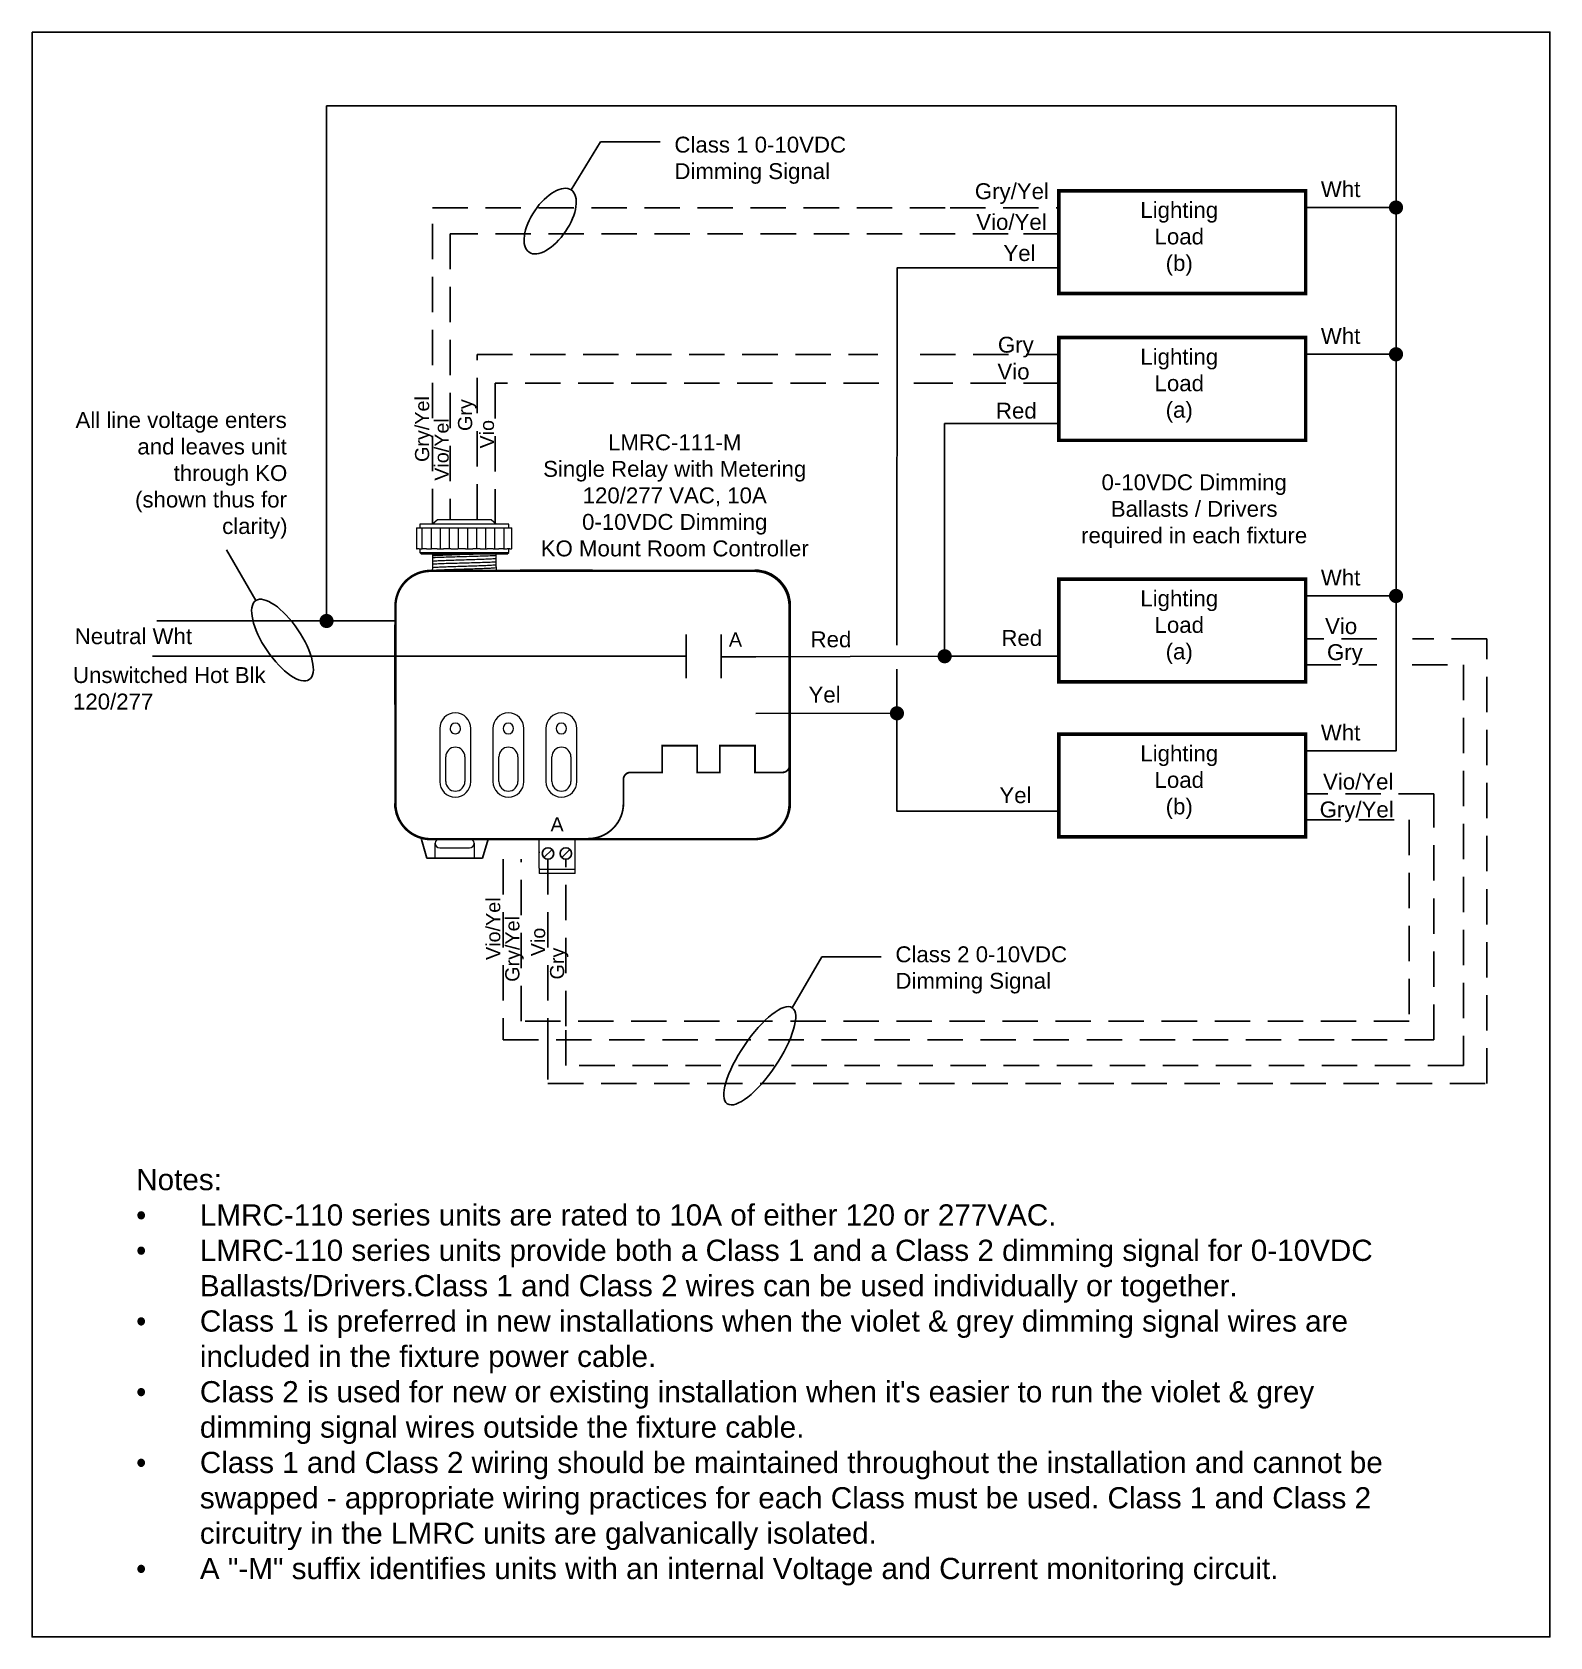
# Model space of a CAD drawing. Header units: inches. Extents: x 59 to 3361, y -1026 to 1732.
# Drawn here: x 2837.7 to 3052.4, y 1104.4 to 1331.4 of the extents above; entities that cross this region are included whole.
import ezdxf

# ---------------------------------------------------------------- set-up
doc = ezdxf.new("R2010")
doc.units = ezdxf.units.IN
doc.header["$MEASUREMENT"] = 0
doc.linetypes.add('HIDDEN', pattern=[0.375, 0.25, -0.125])
doc.styles.add('ARIAL', font='arial.ttf')

# ---------------------------------------------------------------- blocks, each defined once
blk = doc.blocks.new('*U227')
at = {"color": 7, "linetype": 'Continuous', "lineweight": 15}
for p, q in [((6.1, 50.04), (5.4, 49.41)), ((6.15, 50.08), (6.1, 50.04)), ((6.15, 50.08), (13.65, 50.08)), ((13.7, 50.04), (13.65, 50.08)), ((14.4, 49.41), (13.7, 50.04)), ((3.15, 48.91), (3.15, 45.91)), ((3.15, 48.91), (3.15, 45.91)), ((3.15, 48.91), (3.26, 48.91)), ((3.15, 48.91), (3.15, 48.91)), ((3.26, 48.91), (3.51, 48.91)), ((3.51, 48.91), (3.54, 48.91)), ((3.54, 48.91), (3.97, 48.91)), ((3.61, 49.41), (3.61, 48.91)), ((16.19, 49.41), (3.61, 49.41)), ((3.97, 45.91), (3.97, 48.91)), ((3.97, 48.91), (4.39, 48.91)), ((4.39, 48.91), (4.44, 48.91)), ((4.44, 48.91), (4.55, 48.91)), ((4.55, 48.91), (5.25, 48.91)), ((5.25, 45.91), (5.25, 48.91)), ((5.25, 48.91), (5.74, 48.91)), ((5.74, 48.91), (5.86, 48.91)), ((5.86, 48.91), (6.08, 48.91)), ((6.08, 48.91), (6.99, 48.91)), ((6.53, 45.91), (6.53, 48.91)), ((6.99, 48.91), (7.49, 48.91)), ((7.49, 48.91), (7.64, 48.91)), ((7.64, 48.91), (7.99, 48.91)), ((7.82, 45.91), (7.82, 48.91)), ((7.99, 48.91), (9.01, 48.91)), ((9.01, 48.91), (9.48, 48.91)), ((9.1, 45.91), (9.1, 48.91)), ((9.48, 48.91), (9.64, 48.91)), ((9.64, 48.91), (10.08, 48.91)), ((10.08, 48.91), (11.13, 48.91)), ((10.39, 45.91), (10.39, 48.91)), ((11.13, 48.91), (11.51, 48.91)), ((11.51, 48.91), (11.66, 48.91)), ((11.66, 48.91), (12.16, 48.91)), ((11.67, 45.91), (11.67, 48.91)), ((12.16, 48.91), (13.12, 48.91)), ((12.96, 45.91), (12.96, 48.91)), ((13.12, 48.91), (13.38, 48.91)), ((13.38, 48.91), (13.52, 48.91)), ((13.52, 48.91), (14.01, 48.91)), ((14.01, 48.91), (14.79, 48.91)), ((14.24, 48.91), (15.46, 48.91)), ((14.24, 45.91), (14.24, 48.91)), ((15.46, 48.91), (15.99, 48.91)), ((15.53, 45.91), (15.53, 48.91)), ((15.99, 48.91), (16.04, 48.91)), ((16.04, 48.91), (16.37, 48.91)), ((16.19, 48.91), (16.19, 49.41)), ((16.37, 48.91), (16.59, 48.91)), ((16.59, 48.91), (16.6, 48.91)), ((16.6, 48.91), (16.65, 48.91)), ((16.65, 45.91), (16.65, 48.91)), ((3.15, 45.91), (3.26, 45.91)), ((3.15, 45.91), (3.15, 45.91)), ((3.51, 45.91), (3.26, 45.91)), ((3.54, 45.91), (3.51, 45.91)), ((3.54, 45.91), (3.97, 45.91)), ((3.61, 45.91), (3.61, 45.41)), ((3.61, 45.41), (3.86, 45.16)), ((3.61, 45.41), (16.19, 45.41)), ((4.39, 45.91), (3.97, 45.91)), ((4.44, 45.91), (4.39, 45.91)), ((4.55, 45.91), (4.44, 45.91)), ((4.55, 45.91), (5.25, 45.91)), ((5.74, 45.91), (5.25, 45.91)), ((5.86, 45.91), (5.74, 45.91)), ((6.08, 45.91), (5.86, 45.91)), ((6.08, 45.91), (6.99, 45.91)), ((7.49, 45.91), (6.99, 45.91)), ((7.64, 45.91), (7.49, 45.91)), ((7.99, 45.91), (7.64, 45.91)), ((7.99, 45.91), (9.01, 45.91)), ((9.48, 45.91), (9.01, 45.91)), ((9.64, 45.91), (9.48, 45.91)), ((10.08, 45.91), (9.64, 45.91)), ((10.08, 45.91), (11.13, 45.91)), ((11.51, 45.91), (11.13, 45.91)), ((11.66, 45.91), (11.51, 45.91)), ((12.16, 45.91), (11.66, 45.91)), ((12.16, 45.91), (13.12, 45.91)), ((13.38, 45.91), (13.12, 45.91)), ((13.52, 45.91), (13.38, 45.91)), ((14.01, 45.91), (13.52, 45.91)), ((14.01, 45.91), (14.79, 45.91)), ((14.93, 45.91), (14.79, 45.91)), ((15.01, 45.91), (14.93, 45.91)), ((15.46, 45.91), (15.01, 45.91)), ((15.46, 45.91), (15.99, 45.91)), ((15.94, 45.16), (16.19, 45.41)), ((16.04, 45.91), (15.99, 45.91)), ((16.37, 45.91), (16.04, 45.91)), ((16.19, 45.41), (16.19, 45.91)), ((16.37, 45.91), (16.59, 45.91)), ((16.6, 45.91), (16.59, 45.91)), ((16.65, 45.91), (16.6, 45.91)), ((15.94, 45.16), (3.86, 45.16)), ((5.4, 45.16), (5.4, 44.92)), ((5.4, 44.65), (5.4, 44.54)), ((5.4, 44.2), (5.4, 44.01)), ((5.4, 43.75), (5.4, 43.63)), ((5.4, 43.29), (5.4, 43.11)), ((14.4, 44.84), (14.4, 44.96)), ((14.4, 44.4), (14.4, 44.58)), ((14.4, 43.94), (14.4, 44.05)), ((14.4, 43.49), (14.4, 43.68)), ((14.4, 43.4), (14.4, 43.49)), ((14.4, 43.4), (14.4, 42.82)), ((5.4, 43.11), (5.4, 43.04)), ((5.4, 42.82), (5.4, 43.04)), ((5.4, 42.81), (5.4, 42.82)), ((28.04, 42.91), (17.82, 42.91)), ((17.82, 42.91), (28.04, 42.91)), ((55.99, 21.43), (55.99, 37.91)), ((55.99, 21.43), (55.99, 37.91)), ((0.09, 23.91), (0.09, 35.16)), ((0.09, 23.91), (0.09, 35.16)), ((0.09, 23.91), (0.09, 9.91)), ((0.09, 23.91), (0.09, 9.91)), ((6.44, 20.51), (6.44, 13.01)), ((10.84, 13.01), (10.84, 20.51)), ((13.94, 20.51), (13.94, 13.01)), ((18.34, 13.01), (18.34, 20.51)), ((21.44, 20.51), (21.44, 13.01)), ((25.84, 13.01), (25.84, 20.51)), ((55.98, 21.43), (55.99, 21.43)), ((55.99, 21.43), (55.99, 9.91)), ((7.29, 13.01), (7.29, 16.51)), ((9.99, 16.51), (9.99, 13.01)), ((14.79, 13.01), (14.79, 16.51)), ((17.49, 16.51), (17.49, 13.01)), ((22.29, 13.01), (22.29, 16.51)), ((24.99, 16.51), (24.99, 13.01)), ((36.38, 14.3), (33.15, 14.3)), ((3.86, 4.82), (4.4, 2.89)), ((3.86, 4.82), (4.4, 2.89)), ((6.44, 4.92), (10.64, 4.92)), ((14.16, 4.91), (28.04, 4.91)), ((20.49, 4.91), (25.57, 4.91)), ((20.49, 4.91), (20.49, 4.79)), ((20.49, 0.75), (20.49, 4.86)), ((20.49, 4.79), (20.49, 4.7)), ((25.57, 4.79), (25.57, 4.91)), ((25.57, 0.75), (25.57, 4.86)), ((25.57, 4.7), (25.57, 4.79)), ((26.34, 4.91), (28.04, 4.91)), ((28.04, 4.92), (28.04, 4.91)), ((50.99, 4.91), (28.04, 4.91)), ((5.79, 2.16), (5.79, 4.31)), ((6.44, 3.62), (10.64, 3.62)), ((11.29, 4.31), (11.29, 2.16)), ((20.49, 3.06), (20.49, 2.91)), ((25.57, 2.91), (25.57, 3.06)), ((5.54, 2.16), (5.36, 2.16)), ((5.54, 2.16), (11.54, 2.16)), ((11.72, 2.16), (11.54, 2.16)), ((20.49, 0.75), (20.49, 0.6)), ((20.49, 0.6), (25.57, 0.6)), ((20.49, 0.6), (20.49, 0)), ((25.57, 0), (20.49, 0)), ((25.57, 0.6), (25.57, 0.75)), ((25.57, 0), (25.57, 0.6))]:
    blk.add_line(p, q, dxfattribs=at)
for p, q in [((55.99, 9.92), (55.99, 37.92)), ((41.27, 33.83), (41.27, 27.62)), ((41.28, 33.83), (41.28, 27.62)), ((46.22, 33.83), (46.22, 27.62)), ((46.22, 33.83), (46.22, 27.62)), ((33.16, 30.73), (41.27, 30.73)), ((46.22, 30.66), (51.15, 30.66)), ((3.86, 4.82), (4.61, 2.16)), ((5.08, 4.92), (27.41, 4.92)), ((12.5, 2.16), (13.26, 4.84)), ((21.17, 2.26), (22.32, 3.4)), ((23.7, 2.26), (24.84, 3.4)), ((4.61, 2.16), (12.5, 2.16))]:
    blk.add_line(p, q)
for points, const_width in [([(32.52, 42.81), (50.89, 42.81, -0.414214), (55.89, 37.81), (55.89, 9.86, -0.414214), (50.89, 4.86), (5.17, 4.86, -0.414214), (0.17, 9.86), (0.17, 37.81, -0.414214), (5.17, 42.81), (32.52, 42.81)], 0.343), ([(27.41, 4.92, 0.414214), (32.41, 9.92), (32.41, 13.3, -0.414214), (33.41, 14.3), (37.88, 14.3), (37.88, 18.09), (42.84, 18.09), (42.84, 14.3), (46.05, 14.3), (46.05, 18.09), (51.01, 18.09), (51.01, 14.3), (51.96, 14.3), (51.96, 14.3), (51.96, 14.3), (51.96, 14.3), (54.89, 14.3, 0.414214), (55.89, 15.3), (55.89, 18.28)], 0.25)]:
    blk.add_lwpolyline(points, format="xyb", dxfattribs=dict(const_width=const_width))
for centre in [(21.74, 2.83), (24.27, 2.83)]:
    blk.add_circle(centre, 0.807)
for centre, radius, start, end in [((6.31, 65.12), 22.32, 267.6512, 269.9793), ((8.64, 20.51), 2.2, 0, 180), ((16.14, 20.51), 2.2, 0, 180), ((23.64, 20.51), 2.2, 0, 180), ((8.64, 20.51), 0.749, 0.2642, 180.2642), ((8.64, 20.51), 0.749, 180.2642, 0.2642), ((16.13, 20.51), 0.749, 0, 180), ((16.13, 20.51), 0.749, 180, 0), ((23.63, 20.51), 0.749, 0, 180), ((23.63, 20.51), 0.749, 180, 0), ((8.64, 16.51), 1.35, 0, 180), ((16.14, 16.51), 1.35, 0, 180), ((23.64, 16.51), 1.35, 0, 180), ((8.64, 13.01), 2.2, 180, 0), ((8.64, 13.01), 1.35, 180, 0), ((16.14, 13.01), 2.2, 180, 0), ((16.14, 13.01), 1.35, 180, 0), ((23.64, 13.01), 2.2, 180, 0), ((23.64, 13.01), 1.35, 180, 0), ((6.44, 4.27), 0.65, 90, 180), ((10.64, 4.27), 0.65, 0, 90), ((6.44, 4.27), 0.65, 180, 270), ((10.64, 4.27), 0.65, 270, 0)]:
    blk.add_arc(centre, radius, start, end, dxfattribs=at)
for centre, start, end in [((50.99, 37.92), 359.9948, 90), ((5.08, 9.92), 179.9948, 270), ((50.99, 9.92), 270, 359.9948)]:
    blk.add_arc(centre, 5, start, end)
blk.add_ellipse((9.9, 42.83), major_axis=(5.15, 0), ratio=0.009913, start_param=3.940196, end_param=5.775428, dxfattribs=at)
for points, knots in [([(5.4, 45.1), (5.52, 45.11), (5.69, 45.13), (6.08, 45.15), (6.19, 45.16)], [0, 0, 0, 0, 0.701998, 1, 1, 1, 1]), ([(11.45, 45.16), (11.33, 45.15), (10.85, 45.14), (9.89, 45.11), (8.69, 45.07), (7.56, 45.03), (6.58, 44.99), (5.79, 44.96), (5.53, 44.93), (5.4, 44.92)], [0, 0, 0, 0, 0.048942, 0.204943, 0.360944, 0.515709, 0.672354, 0.835119, 1, 1, 1, 1]), ([(14.4, 44.96), (14.14, 44.94), (13.62, 44.92), (12.5, 44.88), (11.25, 44.84), (9.9, 44.8), (8.55, 44.77), (7.3, 44.73), (6.18, 44.69), (5.66, 44.67), (5.4, 44.65)], [0, 0, 0, 0, 0.130061, 0.25404, 0.376531, 0.5, 0.623469, 0.74596, 0.869939, 1, 1, 1, 1]), ([(5.4, 44.92), (5.4, 44.89), (5.4, 44.85), (5.4, 44.75), (5.4, 44.69), (5.4, 44.65)], [0, 0, 0, 0, 0.431166, 0.715358, 1, 1, 1, 1]), ([(5.4, 44.2), (5.53, 44.21), (5.79, 44.24), (6.58, 44.27), (7.56, 44.31), (8.69, 44.35), (9.9, 44.39), (11.11, 44.43), (12.24, 44.46), (13.22, 44.5), (14, 44.54), (14.27, 44.57), (14.4, 44.58)], [0, 0, 0, 0, 0.1036915, 0.2060517, 0.304564, 0.4018933, 0.5, 0.5981067, 0.695436, 0.7939483, 0.8963085, 1, 1, 1, 1]), ([(5.4, 44.54), (5.4, 44.51), (5.4, 44.42), (5.4, 44.3), (5.4, 44.23), (5.4, 44.2)], [0, 0, 0, 0, 0.219506, 0.609202, 1, 1, 1, 1]), ([(14.4, 44.05), (14.14, 44.04), (13.62, 44.01), (12.5, 43.97), (11.25, 43.94), (9.9, 43.9), (8.55, 43.86), (7.3, 43.83), (6.18, 43.79), (5.66, 43.76), (5.4, 43.75)], [0, 0, 0, 0, 0.130061, 0.25404, 0.376531, 0.5, 0.623469, 0.74596, 0.869939, 1, 1, 1, 1]), ([(5.4, 44.01), (5.4, 43.98), (5.4, 43.94), (5.4, 43.85), (5.4, 43.78), (5.4, 43.75)], [0, 0, 0, 0, 0.431166, 0.715358, 1, 1, 1, 1]), ([(5.4, 43.29), (5.53, 43.3), (5.79, 43.33), (6.58, 43.37), (7.56, 43.41), (8.69, 43.45), (9.9, 43.48), (11.11, 43.52), (12.24, 43.56), (13.22, 43.6), (14, 43.64), (14.27, 43.66), (14.4, 43.68)], [0, 0, 0, 0, 0.1036915, 0.2060517, 0.304564, 0.4018933, 0.5, 0.5981067, 0.695436, 0.7939483, 0.8963085, 1, 1, 1, 1]), ([(5.4, 43.63), (5.4, 43.6), (5.4, 43.52), (5.4, 43.39), (5.4, 43.33), (5.4, 43.29)], [0, 0, 0, 0, 0.219506, 0.609202, 1, 1, 1, 1]), ([(5.4, 42.89), (5.53, 42.9), (5.79, 42.93), (6.58, 42.97), (7.56, 43), (8.69, 43.04), (9.9, 43.08), (11.11, 43.12), (12.24, 43.15), (13.22, 43.19), (14, 43.23), (14.27, 43.26), (14.4, 43.27)], [0, 0, 0, 0, 0.1036915, 0.2060517, 0.304564, 0.4018933, 0.5, 0.5981067, 0.695436, 0.7939483, 0.8963085, 1, 1, 1, 1]), ([(14.4, 44.96), (14.4, 44.99), (14.4, 45.06), (14.4, 45.12), (14.4, 45.16)], [0, 0, 0, 0, 0.409741, 1, 1, 1, 1]), ([(14.4, 44.58), (14.4, 44.61), (14.4, 44.65), (14.4, 44.75), (14.4, 44.81), (14.4, 44.84)], [0, 0, 0, 0, 0.466804, 0.700064, 1, 1, 1, 1]), ([(14.4, 44.05), (14.4, 44.08), (14.4, 44.17), (14.4, 44.29), (14.4, 44.36), (14.4, 44.4)], [0, 0, 0, 0, 0.213079, 0.605976, 1, 1, 1, 1]), ([(14.4, 43.68), (14.4, 43.7), (14.4, 43.75), (14.4, 43.84), (14.4, 43.9), (14.4, 43.94)], [0, 0, 0, 0, 0.466804, 0.700064, 1, 1, 1, 1]), ([(0.09, 9.91), (0.1, 9.59), (0.14, 8.93), (0.44, 7.99), (0.9, 7.12), (1.53, 6.35), (2.29, 5.73), (2.98, 5.35), (3.41, 5.2), (3.53, 5.16)], [0, 0, 0, 0, 0.156437, 0.312867, 0.469297, 0.625729, 0.782162, 0.93859, 1, 1, 1, 1]), ([(0.09, 9.91), (0.1, 9.6), (0.14, 8.96), (0.42, 8.02), (0.89, 7.13), (1.53, 6.34), (2.32, 5.71), (3.02, 5.34), (3.43, 5.2), (3.53, 5.16)], [0, 0, 0, 0, 0.149474, 0.30496, 0.465206, 0.627678, 0.789865, 0.949286, 1, 1, 1, 1]), ([(55.99, 9.91), (55.97, 9.59), (55.93, 8.93), (55.63, 7.99), (55.17, 7.12), (54.54, 6.35), (53.78, 5.73), (52.91, 5.27), (51.97, 4.97), (51.31, 4.93), (50.99, 4.91)], [0, 0, 0, 0, 0.125004, 0.250002, 0.375, 0.5, 0.625, 0.749997, 0.874991, 1, 1, 1, 1]), ([(3.86, 4.82), (3.84, 4.87), (3.8, 4.98), (3.68, 5.1), (3.58, 5.14), (3.53, 5.16)], [0, 0, 0, 0, 0.343054, 0.686118, 1, 1, 1, 1])]:
    blk.add_open_spline(points, degree=3, knots=knots, dxfattribs=at)
at = {"insert": (39.66, 62.11), "char_height": 2.25, "width": 42.0489, "attachment_point": 2, "style": 'ARIAL'}
blk.add_mtext('LMRC-111-M\\PSingle Relay with Metering\\P120/277 VAC, 10A\\P0-10VDC Dimming^JKO Mount Room Controller', dxfattribs=at)
at = {"linetype": 'Continuous', "char_height": 2, "width": 4.4943, "attachment_point": 5, "style": 'ARIAL'}
for insert in [(48.25, 33.1), (23.03, 6.95)]:
    blk.add_mtext('A', dxfattribs=dict(at, insert=insert))

msp = doc.modelspace()

# ---------------------------------------------------------------- linework, layer by layer
for p, q in [((3030.6, 1320.94), (2879.38, 1320.94)), ((2879.38, 1320.94), (2879.38, 1248.07)), ((2926.57, 1315.86), (2918.14, 1315.86)), ((3017.82, 1294.39), (3017.82, 1308.92)), ((3017.82, 1306.55), (3021.31, 1306.55)), ((3019.57, 1306.55), (3030.6, 1306.55)), ((3017.82, 1273.63), (3017.82, 1288.16)), ((3017.82, 1285.79), (3030.6, 1285.79)), ((3017.82, 1285.79), (3021.31, 1285.79)), ((3017.82, 1239.45), (3017.82, 1253.98)), ((3017.82, 1251.61), (3030.6, 1251.61)), ((3017.82, 1246.71), (3017.82, 1239.45)), ((3017.82, 1217.53), (3017.82, 1232.06)), ((3017.82, 1224.8), (3017.82, 1217.53)), ((2957.82, 1200.56), (2949.39, 1200.56))]:
    msp.add_line(p, q)
at = {"linetype": 'Continuous'}
for p, q in [((2913.98, 1309.03), (2918.14, 1315.86)), ((2869.37, 1250.95), (2865.22, 1258.15)), ((2945.23, 1193.36), (2949.39, 1200.56))]:
    msp.add_line(p, q, dxfattribs=at)
at = {"color": 7, "linetype": 'Continuous', "lineweight": 15}
msp.add_line((2944.92, 1233.79), (2944.93, 1233.79), dxfattribs=at)
msp.add_lwpolyline([(2837.75, 1331.36), (3052.36, 1331.36), (3052.36, 1104.38), (2837.75, 1104.38)], close=True)
for points in [[(3030.6, 1320.94), (3030.6, 1232.89), (3030.6, 1229.69), (3017.82, 1229.69)], [(2982.93, 1298.02), (2960.07, 1298.02), (2960.04, 1244.67)], [(2982.93, 1275.98), (2966.78, 1275.98), (2966.78, 1243.08), (2940.1, 1243.02)], [(2889.16, 1248.07), (2855.39, 1248.07)], [(2966.78, 1245.5), (2966.78, 1243.08)], [(2922.11, 1243.08), (2854.75, 1243.08)], [(2982.93, 1243.08), (2966.78, 1243.08)], [(2960.04, 1241.25), (2960.03, 1235.01)], [(2960.03, 1235.02), (2940.1, 1234.96)], [(2960.03, 1235.02), (2960.03, 1221.16), (2982.93, 1221.16)]]:
    msp.add_lwpolyline(points)
at = {"linetype": 'Continuous', "const_width": 0.5}
for points in [[(2982.93, 1294.39), (3017.82, 1294.39), (3017.82, 1308.92), (2982.93, 1308.92)], [(3017.82, 1273.63), (3017.82, 1288.16), (2982.93, 1288.16), (2982.93, 1273.63)], [(2982.93, 1239.45), (3017.82, 1239.45), (3017.82, 1253.98), (2982.93, 1253.98)], [(3017.82, 1217.53), (3017.82, 1232.06), (2982.93, 1232.06), (2982.93, 1217.53)]]:
    msp.add_lwpolyline(points, close=True, dxfattribs=at)
at = {"const_width": 1}
for points in [[(3030.1, 1306.55, 1), (3031.1, 1306.55, 1)], [(3030.1, 1285.79, 1), (3031.1, 1285.79, 1)], [(3030.1, 1251.61, 1), (3031.1, 1251.61, 1)], [(2878.88, 1248.07, 1), (2879.88, 1248.07, 1)], [(2966.28, 1243.08, 1), (2967.28, 1243.08, 1)], [(2959.53, 1235.01, 1), (2960.53, 1235.01, 1)]]:
    msp.add_lwpolyline(points, format="xyb", close=True, dxfattribs=at)
at = {"linetype": 'HIDDEN', "ltscale": 20}
for points in [[(2894.34, 1261.76), (2894.34, 1306.5), (2967.56, 1306.5), (2967.56, 1306.5), (2982.93, 1306.5)], [(2982.93, 1302.83), (2975.76, 1302.83), (2975.76, 1302.83), (2896.87, 1302.83), (2896.87, 1262.44)], [(2900.67, 1262.44), (2900.67, 1285.74), (2957.32, 1285.74)], [(2963.32, 1285.74), (2982.93, 1285.74)], [(2957.46, 1281.73), (2903.2, 1281.73), (2903.2, 1261.76)], [(2982.93, 1281.73), (2967.4, 1281.73), (2962.4, 1281.73)], [(2910.69, 1214.38), (2910.69, 1188.21), (2910.69, 1182.66), (3043.45, 1182.66), (3043.45, 1245.54), (3032.95, 1245.54)], [(3027.89, 1245.54), (3017.82, 1245.54)], [(3032.87, 1241.87), (3040.12, 1241.87), (3040.12, 1185.18), (2913.21, 1185.19), (2913.21, 1190.74), (2913.21, 1214.38)], [(3017.82, 1241.87), (3027.88, 1241.87)], [(2904.36, 1214.38), (2904.36, 1188.84), (3035.94, 1188.84), (3035.94, 1223.62), (3017.82, 1223.62)], [(3017.82, 1219.95), (3032.46, 1219.95), (3032.46, 1191.45), (2906.88, 1191.45), (2906.88, 1214.38)]]:
    msp.add_lwpolyline(points, dxfattribs=at)
at = {"extrusion": (0, 0, -1)}
for centre, major_axis, ratio in [((2911, 1304.63), (2.98, 4.4), 0.49478), ((2940.64, 1186.57), (4.59, 6.79), 0.320846)]:
    msp.add_ellipse(centre, major_axis=major_axis, ratio=ratio, dxfattribs=at)
msp.add_ellipse((2873.15, 1245.36), major_axis=(-3.78, 5.59), ratio=0.389876)

# ---------------------------------------------------------------- block references
msp.add_blockref('*U227', (2888.95, 1212.35))

# ---------------------------------------------------------------- texts
at = {"style": 'ARIAL'}
for s, insert, char_height, width, attachment_point in [('Class 1 0-10VDC\\PDimming Signal', (2928.57, 1316.57), 2.2491, 35.8118, 1), ('Lighting Load\\P(b)', (2999.95, 1307.33), 2.25, 12.1071, 2), ('Lighting Load\\P(a)', (2999.95, 1286.57), 2.25, 12.1071, 2), ('\\pi0.43983;All line voltage enters \\P\\pi9.1846;and leaves unit \\P\\pi14.312;through KO\\P\\pi8.8517;(shown thus for \\P\\pi21.17;clarity)', (2843.45, 1277.62), 2.2491, 30.1844, 1), ('0-10VDC Dimming\\PBallasts / Drivers required in each fixture', (3002.06, 1268.81), 2.25, 34.3763, 2), ('Lighting Load\\P(a)', (2999.95, 1252.39), 2.25, 12.1071, 2), ('Lighting Load\\P(b)', (2999.95, 1230.47), 2.25, 12.1071, 2), ('Class 2 0-10VDC\\PDimming Signal', (2959.82, 1202.05), 2.2491, 35.8118, 1), ('Notes:\\P\\pi-9,l9,t9;{\\fSymbol|b0|i0|c2|p18;·^I}LMRC-110 series units are rated to 10A of either 120 or 277VAC.\\P{\\fSymbol|b0|i0|c2|p18;·^I}LMRC-110 series units provide both a Class 1 and a Class 2 dimming signal for 0-10VDC Ballasts/Drivers.Class 1 and Class 2 wires can be used individually or together.\\P{\\fSymbol|b0|i0|c2|p18;·^I}Class 1 is preferred in new installations when the violet & grey dimming signal wires are included in the fixture power cable.\\P{\\fSymbol|b0|i0|c2|p18;·^I}Class 2 is used for new or existing installation when it\'s easier to run the violet & grey dimming signal wires outside the fixture cable.\\P{\\fSymbol|b0|i0|c2|p18;·^I}Class 1 and Class 2 wiring should be maintained throughout the installation and cannot be swapped - appropriate wiring practices for each Class must be used. Class 1 and Class 2 circuitry in the LMRC units are galvanically isolated.\\P{\\fSymbol|b0|i0|c2|p18;·^I}A "-M" suffix identifies units with an internal Voltage and Current monitoring circuit.', (2852.47, 1170.56), 3, 179.9531, 1)]:
    msp.add_mtext(s, dxfattribs=dict(at, insert=insert, char_height=char_height, width=width, attachment_point=attachment_point))
at = {"linetype": 'Continuous', "attachment_point": 4, "style": 'ARIAL'}
for s, insert, char_height, width in [('Gry/Yel', (2971.05, 1308.52), 2.249, 5.0561), ('Wht', (3019.97, 1309.14), 2.249, 4.3427), ('Vio/Yel', (2971.25, 1304.49), 2.249, 4.4471), ('Yel', (2975.09, 1300.09), 2.249, 4.3427), ('Wht', (3019.97, 1288.38), 2.249, 4.3427), ('Gry', (2974.31, 1286.81), 2.249, 5.0561), ('Vio', (2974.24, 1283.34), 2.249, 4.4471), ('Red', (2974.03, 1277.8), 2.249, 5.5593), ('Wht', (3019.97, 1254.2), 2.249, 4.3427), ('Vio', (3020.57, 1247.33), 2.249, 4.4471), ('Neutral Wht', (2843.78, 1245.9), 2.2491, 37.2941), ('Red', (2947.82, 1245.46), 2.249, 5.5593), ('Red', (2974.8, 1245.65), 2.249, 5.5593), ('Gry', (3020.84, 1243.32), 2.249, 5.0561), ('Unswitched Hot Blk 120/277', (2843.53, 1238.53), 2.2491, 34.2591), ('Yel', (2947.53, 1237.64), 2.249, 4.3427), ('Wht', (3019.97, 1232.28), 2.249, 4.3427), ('Vio/Yel', (3020.28, 1225.34), 2.249, 4.4471), ('Yel', (2974.52, 1223.41), 2.249, 4.3427), ('Gry/Yel', (3019.8, 1221.07), 2.249, 5.0561)]:
    msp.add_mtext(s, dxfattribs=dict(at, insert=insert, char_height=char_height, width=width))
at = {"linetype": 'Continuous', "char_height": 1.999, "rotation": 90, "style": 'ARIAL'}
for s, insert, width, attachment_point in [('Gry/Yel', (2893.19, 1279.87), 4.4943, 6), ('Gry', (2899.27, 1279.44), 4.4943, 6), ('Vio/Yel', (2895.66, 1276.75), 3.9529, 6), ('Vio', (2902.07, 1276.5), 3.9529, 6), ('Vio/Yel', (2902.96, 1200.12), 3.9529, 4), ('Gry/Yel', (2905.95, 1197.03), 9.135, 4), ('Vio', (2909.3, 1200.65), 51.3211, 4), ('Gry', (2912.28, 1197.36), 51.3211, 4)]:
    msp.add_mtext(s, dxfattribs=dict(at, insert=insert, width=width, attachment_point=attachment_point))

doc.saveas('drawing.dxf')
